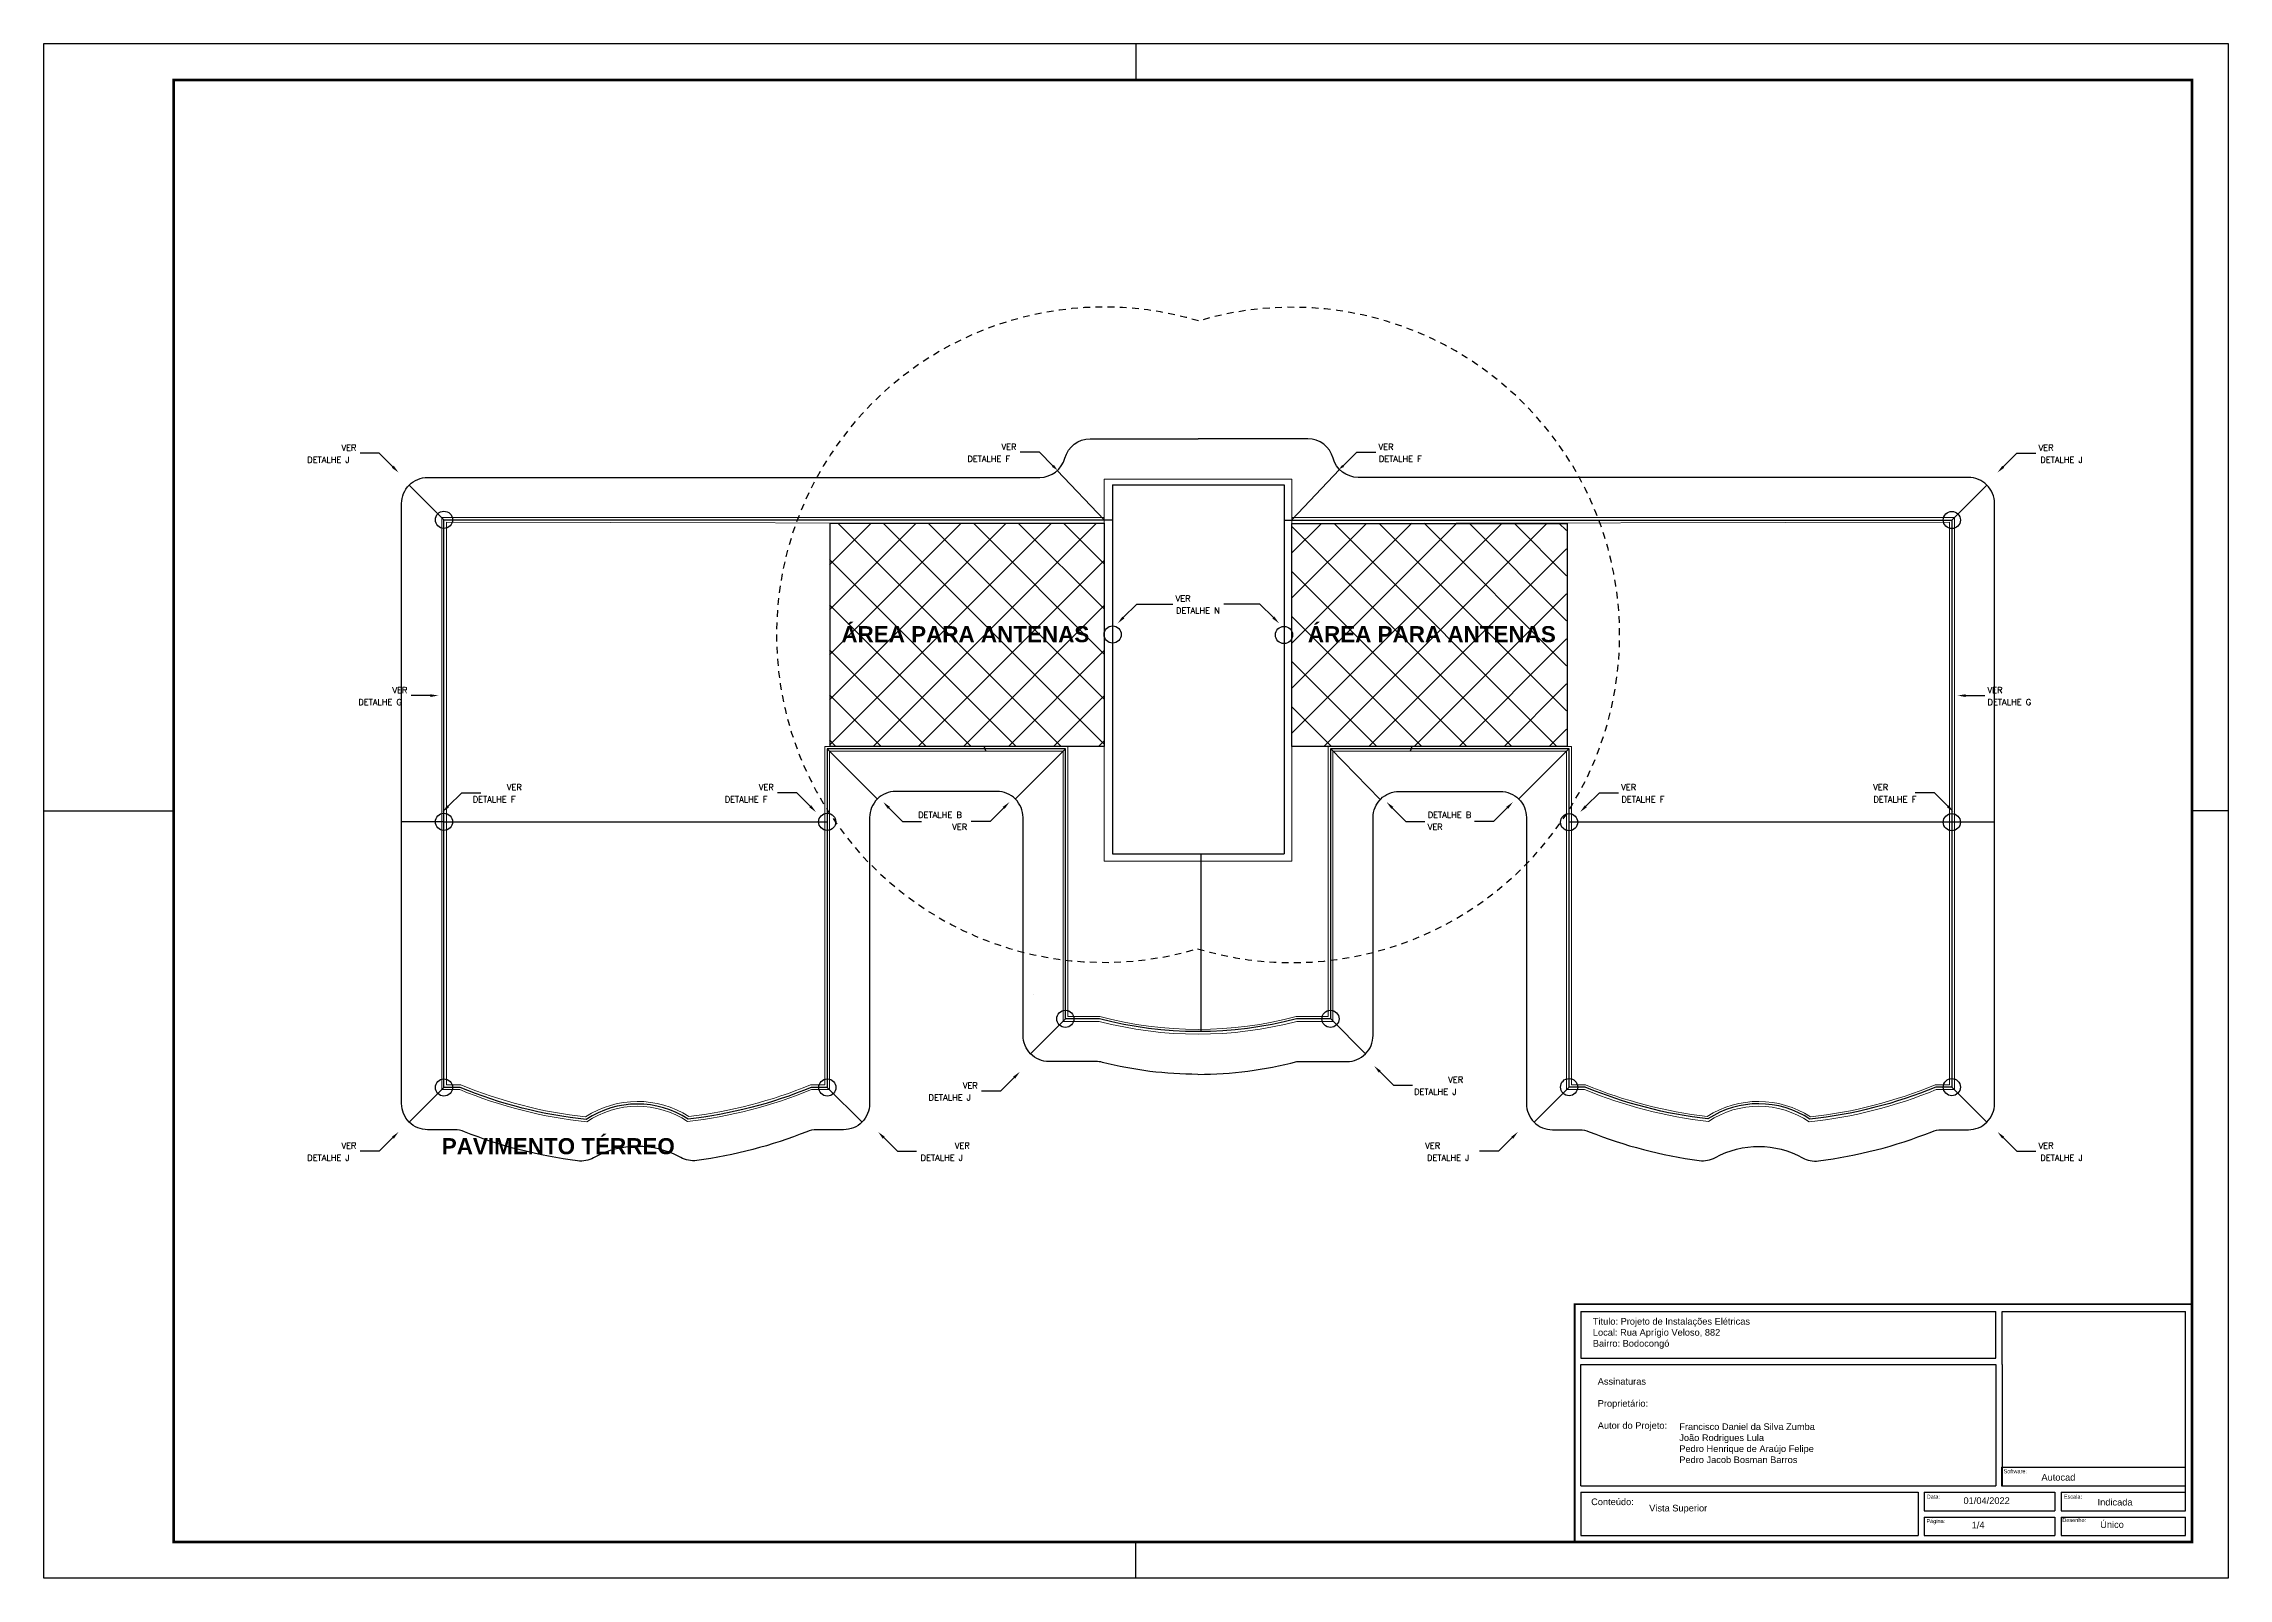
# Paper-space layout 'Layout1' of a CAD drawing. Header units: millimetres. Extents: x 10 to 252, y 17 to 187.
import ezdxf
from ezdxf.enums import TextEntityAlignment as Align

# ---------------------------------------------------------------- set-up
doc = ezdxf.new("R2010")
doc.units = ezdxf.units.MM
doc.linetypes.add('JIS_02_0.7', pattern=[1.35, 0.75, -0.6])
doc.layers.get('0').update_dxf_attribs({"lineweight": 25})
for name, color, linetype in [('2', 2, 'Continuous'), ('Anel Captação', 3, 'Continuous'), ('C02', 42, 'Continuous'), ('NOTA', 3, 'Continuous'), ('TEXTO2', 7, 'Continuous'), ('Área protegida', 250, 'JIS_02_0.7')]:
    doc.layers.add(name, color=color, linetype=linetype)
for name, color, linetype, lineweight in [('aterramento', 4, 'Continuous', 25), ('C-Paredes-Acessorios', 20, 'Continuous', 5), ('C-Texto', 4, 'Continuous', 9), ('Captores', 3, 'Continuous', 25), ('Descida', 5, 'Continuous', 25)]:
    doc.layers.add(name, color=color, linetype=linetype, lineweight=lineweight)
doc.styles.add('80CL', font='romans.shx', dxfattribs={"height": 2})
doc.styles.add('BOLD', font='arialbd.ttf')
doc.styles.get("Standard").update_dxf_attribs({"font": 'arial.ttf'})

psp = doc.layouts.get("Layout1")

# ---------------------------------------------------------------- hatches: boundary and pattern name
h = psp.add_hatch()
h.set_pattern_fill('ANSI37', color=256, scale=1.110142, angle=270)
h.set_pattern_definition([(315, (-8267.108, 20038.492), (2.4923394, 2.4923394), []), (45, (-8267.108, 20038.492), (-2.4923394, 2.4923394), [])])
h.paths.add_polyline_path([(148.06, 133.97), (148.06, 109.32), (152.05, 109.32), (178.43, 109.32), (178.43, 134.02)])
h.paths.add_polyline_path([(96.9, 134.02), (96.9, 109.32), (123.28, 109.32), (127.28, 109.32), (127.28, 133.97)])

# ---------------------------------------------------------------- linework, layer by layer
for p, q in [((9.98, 17.3), (9.98, 187.04)), ((9.98, 187.04), (251.63, 187.04)), ((130.8, 187.04), (130.8, 183.01)), ((251.63, 187.04), (251.63, 17.3)), ((9.98, 102.17), (24.36, 102.17)), ((251.63, 102.17), (247.6, 102.17)), ((130.8, 17.3), (130.8, 21.33)), ((251.63, 17.3), (9.98, 17.3))]:
    psp.add_line(p, q)
at = {"const_width": 0.288}
psp.add_lwpolyline([(24.36, 21.33), (24.36, 183.01), (247.6, 183.01), (247.6, 21.33)], close=True, dxfattribs=at)
for points in [[(96.98, 134.02), (127.28, 134.02), (127.28, 109.32), (96.98, 109.32)], [(148.06, 133.97), (178.51, 133.97), (178.51, 109.32), (148.06, 109.32)]]:
    psp.add_lwpolyline(points, close=True)
at = {"const_width": 0.192}
psp.add_lwpolyline([(179.33, 47.63), (179.33, 21.33), (247.6, 21.33), (247.6, 47.63), (179.33, 47.63)], dxfattribs=at)
for points in [[(180.02, 41.64), (225.92, 41.64), (225.92, 46.8)], [(180.02, 46.8), (180.02, 41.64)], [(180.02, 46.8), (225.92, 46.8)], [(226.6, 40.95), (226.6, 46.8)], [(226.6, 46.8), (246.91, 46.8)], [(246.91, 25.55), (246.91, 46.8)], [(180.02, 27.53), (180.02, 40.95), (225.92, 40.95), (225.92, 27.53)], [(226.6, 40.95), (226.6, 27.54), (246.89, 27.54)], [(226.56, 29.59), (226.56, 27.53)], [(226.56, 29.59), (246.91, 29.59)], [(180.02, 27.53), (225.92, 27.53)], [(180.02, 26.84), (217.31, 26.84)], [(180.02, 26.84), (180.02, 22.02), (217.31, 22.02)], [(217.31, 26.84), (217.31, 22.02)], [(218, 26.84), (218, 24.77)], [(218, 26.84), (232.46, 26.84)], [(226.56, 27.53), (246.91, 27.52)], [(232.46, 26.84), (232.46, 24.77)], [(233.15, 26.84), (233.15, 24.77)], [(233.15, 26.84), (246.91, 26.84)], [(246.91, 24.77), (246.91, 26.84)], [(218, 24.77), (232.46, 24.77)], [(233.15, 24.77), (246.91, 24.77)], [(218, 24.08), (218, 22.02)], [(218, 24.08), (232.46, 24.08)], [(218, 22.02), (232.46, 22.02)], [(232.46, 24.08), (232.46, 22.02)], [(233.15, 24.08), (233.15, 22.02)], [(233.15, 24.08), (246.91, 24.08)], [(233.15, 22.02), (246.91, 22.02), (246.91, 24.08)]]:
    psp.add_lwpolyline(points)
at = {"layer": '2', "color": 2}
psp.add_line((137.96, 97.43), (137.96, 77.76), dxfattribs=at)
at = {"layer": 'Anel Captação', "color": 2}
for p, q in [((128.22, 138.23), (128.22, 97.43)), ((128.22, 138.23), (147.18, 138.23)), ((147.18, 138.23), (147.18, 97.43)), ((54.25, 100.97), (96.65, 100.97)), ((178.71, 100.97), (221.05, 100.97)), ((128.22, 97.43), (147.18, 97.43))]:
    psp.add_line(p, q, dxfattribs=at)
psp.add_lwpolyline([(147.18, 134.35), (221.05, 134.35), (221.05, 71.63), (219.27, 71.63, -0.071064), (205.35, 68.08, 0.300405), (194.06, 68.11, -0.069366), (180.48, 71.63), (178.71, 71.63), (178.71, 109.06), (152.31, 109.06), (152.31, 79.18), (148.55, 79.18, -0.130101), (126.78, 79.18), (122.99, 79.18), (122.99, 109.03), (96.66, 109.03), (96.66, 71.59), (94.86, 71.59, -0.069395), (81.26, 68.08, 0.301079), (69.99, 68.04, -0.071092), (56.05, 71.59), (54.25, 71.59), (54.25, 134.38), (128.22, 134.38)], format="xyb", dxfattribs=at)
at = {"layer": 'aterramento'}
for points in [[(137.65, 73.04, -0.062373), (127.09, 74.37, 0.062476), (126.37, 74.46), (121.19, 74.46, -0.414214), (118.31, 77.35), (118.31, 101.45, 0.414214), (115.42, 104.34), (104.23, 104.34, 0.414214), (101.34, 101.45), (101.34, 69.8, -0.414214), (98.45, 66.91), (95.47, 66.91, 0.095264), (94.4, 66.7, -0.061843), (82.22, 63.51, -0.160053), (80.45, 63.84, 0.258197), (70.8, 63.81, -0.160053), (69.03, 63.47, -0.063539), (56.51, 66.7, 0.095264), (55.44, 66.91), (52.45, 66.91, -0.414214), (49.57, 69.8), (49.57, 136.18, -0.414214), (52.45, 139.07), (120.15, 139.07, 0.338474), (122.94, 141.2, -0.338474), (125.72, 143.33), (137.67, 143.33)], [(137.68, 73.04, 0.064463), (148.59, 74.46), (154.14, 74.46, 0.414214), (157.03, 77.35), (157.03, 101.45, -0.414214), (159.92, 104.34), (171.1, 104.34, -0.414214), (173.99, 101.45), (173.99, 69.8, 0.414214), (176.88, 66.91), (179.87, 66.91, -0.095264), (180.94, 66.7, 0.061843), (193.11, 63.51, 0.160053), (194.89, 63.84, -0.258197), (204.53, 63.81, 0.160053), (206.3, 63.47, 0.063539), (218.82, 66.7, -0.095264), (219.89, 66.91), (222.88, 66.91, 0.414214), (225.77, 69.8), (225.77, 136.18, 0.414214), (222.88, 139.07), (155.39, 139.07, -0.338474), (152.6, 141.2, 0.338474), (149.81, 143.33), (137.67, 143.33)]]:
    psp.add_lwpolyline(points, format="xyb", dxfattribs=at)
at = {"layer": 'C-Paredes-Acessorios'}
for p, q in [((127.28, 138.89), (127.28, 96.62)), ((127.28, 138.89), (148.06, 138.89)), ((148.06, 138.89), (148.06, 96.62)), ((54.01, 71.35), (54.01, 134.63)), ((54.01, 134.63), (127.28, 134.63)), ((122.75, 108.78), (96.9, 108.78)), ((96.9, 108.78), (96.9, 71.35)), ((122.75, 78.9), (122.75, 108.78)), ((127.28, 96.62), (148.06, 96.62)), ((119.46, 81.88), (119.46, 81.88)), ((122.75, 78.9), (122.75, 78.9)), ((56, 71.35), (54.01, 71.35)), ((96.9, 71.35), (94.9, 71.35))]:
    psp.add_line(p, q, dxfattribs=at)
at = {"layer": 'C-Paredes-Acessorios', "lineweight": 15}
psp.add_lwpolyline([(148.06, 133.97), (220.79, 134.1), (220.79, 71.88), (219.22, 71.88, -0.07086), (205.41, 68.34, 0.295586), (194, 68.38, -0.069162), (180.53, 71.88), (178.96, 71.88), (178.96, 109.32), (152.05, 109.32), (152.05, 79.43), (148.52, 79.43, -0.130499), (126.81, 79.43), (123.28, 79.43), (123.28, 109.32), (96.37, 109.32), (96.37, 71.88), (94.8, 71.88, -0.069162), (81.33, 68.38, 0.295586), (69.92, 68.34, -0.07086), (56.11, 71.88), (54.54, 71.88), (54.54, 134.1), (127.28, 133.97)], format="xyb", dxfattribs=at)
at = {"layer": 'C-Paredes-Acessorios'}
psp.add_lwpolyline([(148.06, 134.63), (221.33, 134.63), (221.33, 71.35), (219.33, 71.35, -0.071292), (205.28, 67.79, 0.305883), (194.13, 67.83, -0.069595), (180.43, 71.35), (178.43, 71.35), (178.43, 108.78), (152.59, 108.78), (152.59, 78.9), (148.59, 78.9, -0.129671), (126.74, 78.9), (122.75, 78.9)], format="xyb", dxfattribs=at)
for centre, radius, start, end in [((75.45, 118.58), 51.08, 247.618, 263.9293), ((75.45, 118.58), 51.08, 276.4578, 292.382), ((75.65, 59.55), 9.96, 56.1777, 124.2095)]:
    psp.add_arc(centre, radius, start, end, dxfattribs=at)
at = {"layer": 'C02'}
for p, q in [((47.1, 141.74), (44.98, 141.74)), ((48.6, 140.24), (47.1, 141.74)), ((120.12, 141.84), (118, 141.84)), ((121.61, 140.34), (120.12, 141.84)), ((153.72, 140.34), (155.22, 141.84)), ((155.22, 141.84), (157.34, 141.84)), ((226.73, 140.24), (228.23, 141.74)), ((228.23, 141.74), (230.35, 141.74)), ((129.4, 123.56), (130.9, 125.06)), ((130.9, 125.06), (134.89, 125.06)), ((144.5, 125.06), (140.51, 125.06)), ((146, 123.56), (144.5, 125.06)), ((52.75, 114.93), (50.63, 114.93)), ((222.58, 114.93), (224.7, 114.93)), ((54.72, 102.69), (56.22, 104.19)), ((56.22, 104.19), (58.33, 104.19)), ((93.27, 104.19), (91.16, 104.19)), ((94.77, 102.69), (93.27, 104.19)), ((180.56, 102.69), (182.06, 104.19)), ((182.06, 104.19), (184.18, 104.19)), ((219.12, 104.19), (217, 104.19)), ((220.61, 102.69), (219.12, 104.19)), ((103.47, 102.52), (104.97, 101.02)), ((116.18, 102.52), (114.68, 101.02)), ((159.15, 102.52), (160.65, 101.02)), ((171.86, 102.52), (170.36, 101.02)), ((104.97, 101.02), (107.09, 101.02)), ((114.68, 101.02), (112.56, 101.02)), ((160.65, 101.02), (162.77, 101.02)), ((170.36, 101.02), (168.25, 101.02)), ((117.33, 72.69), (115.83, 71.19)), ((157.78, 73.34), (159.27, 71.84)), ((115.83, 71.19), (113.71, 71.19)), ((159.27, 71.84), (161.39, 71.84)), ((48.6, 66.04), (47.1, 64.54)), ((102.91, 66.04), (104.41, 64.54)), ((172.42, 66.04), (170.92, 64.54)), ((226.73, 66.04), (228.23, 64.54)), ((47.1, 64.54), (44.98, 64.54)), ((104.41, 64.54), (106.53, 64.54)), ((170.92, 64.54), (168.81, 64.54)), ((228.23, 64.54), (230.35, 64.54))]:
    psp.add_line(p, q, dxfattribs=at)
for points in [[(48.49, 140.13), (48.71, 140.35), (49.23, 139.6)], [(121.51, 140.23), (121.72, 140.45), (122.13, 139.86)], [(153.83, 140.23), (153.61, 140.45), (153.28, 139.98)], [(226.84, 140.13), (226.63, 140.35), (226.1, 139.6)], [(129.51, 123.46), (129.3, 123.67), (128.77, 122.92)], [(145.9, 123.46), (146.11, 123.67), (146.64, 122.92)], [(52.75, 115.08), (52.75, 114.78), (53.65, 114.94)], [(222.58, 115.08), (222.58, 114.78), (221.68, 114.94)], [(54.82, 102.58), (54.61, 102.79), (54.08, 102.05)], [(94.67, 102.58), (94.88, 102.79), (95.41, 102.05)], [(103.58, 102.63), (103.36, 102.41), (102.84, 103.16)], [(116.07, 102.63), (116.28, 102.41), (116.81, 103.16)], [(159.26, 102.63), (159.05, 102.41), (158.52, 103.16)], [(171.76, 102.63), (171.97, 102.41), (172.5, 103.16)], [(180.67, 102.58), (180.45, 102.79), (179.93, 102.05)], [(220.51, 102.58), (220.72, 102.79), (221.25, 102.05)], [(117.22, 72.79), (117.44, 72.58), (117.96, 73.33)], [(157.88, 73.44), (157.67, 73.23), (157.14, 73.98)], [(48.49, 66.14), (48.71, 65.93), (49.23, 66.67)], [(103.02, 66.14), (102.8, 65.93), (102.28, 66.67)], [(172.31, 66.14), (172.53, 65.93), (173.05, 66.67)], [(226.84, 66.14), (226.63, 65.93), (226.1, 66.67)]]:
    psp.add_solid(points, dxfattribs=at)
at = {"layer": 'Captores', "color": 2}
for centre in [(54.25, 134.38), (221.05, 134.35), (128.22, 121.69), (147.18, 121.64), (54.25, 100.97), (96.65, 100.97), (178.71, 100.93), (221.05, 100.93), (122.99, 79.18), (152.31, 79.18), (54.25, 71.59), (96.66, 71.59), (178.71, 71.63), (221.05, 71.63)]:
    psp.add_circle(centre, 0.95, dxfattribs=at)
at = {"layer": 'Descida', "color": 2}
for p, q in [((54.25, 134.38), (50.41, 138.22)), ((127.28, 134.38), (122.09, 139.82)), ((148.06, 134.38), (153.32, 139.94)), ((221.08, 134.38), (224.92, 138.22)), ((96.66, 109.03), (102.19, 103.5)), ((117.46, 103.5), (122.99, 109.03)), ((157.81, 103.43), (152.34, 109.03)), ((178.67, 109.03), (173.14, 103.5)), ((54.25, 100.97), (49.57, 100.97)), ((221.08, 100.97), (225.77, 100.97)), ((122.99, 79.18), (119.15, 75.31)), ((152.34, 79.18), (156.18, 75.31)), ((54.25, 71.59), (50.41, 67.76)), ((96.66, 71.59), (100.5, 67.76)), ((178.67, 71.59), (174.84, 67.76)), ((221.08, 71.59), (224.92, 67.76))]:
    psp.add_line(p, q, dxfattribs=at)
at = {"layer": 'Área protegida', "color": 2}
for centre, start, end in [((127.28, 121.67), 73.2618, 286.5906), ((148.06, 121.64), 253.2618, 106.5906), ((148.06, 121.64), 199.8853, 200.7839), ((127.28, 121.67), 339.1708, 340.0697)]:
    psp.add_arc(centre, 36.24, start, end, dxfattribs=at)

# ---------------------------------------------------------------- texts
at = {"layer": 'C-Texto', "style": 'BOLD'}
for s, p in [('ÁREA PARA ANTENAS', (98.21, 120.84)), ('ÁREA PARA ANTENAS', (149.81, 120.84)), ('PAVIMENTO TÉRREO', (54.01, 64.21))]:
    psp.add_text(s, height=1.7762, dxfattribs=at).set_placement(p)
at = {"layer": 'NOTA', "style": '80CL'}
for s, p in [('VER', (42.91, 142.35)), ('VER', (115.92, 142.45)), ('VER', (157.64, 142.45)), ('VER', (230.65, 142.35)), ('DETALHE J', (39.13, 141.02)), ('DETALHE F', (112.15, 141.12)), ('DETALHE F', (157.67, 141.12)), ('DETALHE J', (230.84, 141.02)), ('VER', (135.19, 125.67)), ('DETALHE N', (135.23, 124.34)), ('DETALHE G', (44.78, 114.21)), ('VER', (48.55, 115.54)), ('VER', (225, 115.54)), ('DETALHE G', (225, 114.21)), ('VER', (61.21, 104.8)), ('VER', (89.08, 104.8)), ('VER', (184.48, 104.8)), ('VER', (212.35, 104.8)), ('DETALHE F', (57.44, 103.46)), ('DETALHE F', (85.31, 103.46)), ('DETALHE B', (106.71, 101.74)), ('DETALHE B', (163.07, 101.74)), ('DETALHE F', (184.51, 103.46)), ('DETALHE F', (212.38, 103.46)), ('VER', (110.48, 100.41)), ('VER', (163.07, 100.41)), ('VER', (165.34, 72.45)), ('DETALHE J', (107.86, 70.47)), ('VER', (111.64, 71.8)), ('DETALHE J', (161.57, 71.12)), ('VER', (42.91, 65.15)), ('VER', (110.76, 65.15)), ('VER', (162.8, 65.15)), ('VER', (230.65, 65.15)), ('DETALHE J', (39.13, 63.82)), ('DETALHE J', (106.98, 63.82)), ('DETALHE J', (162.99, 63.82)), ('DETALHE J', (230.84, 63.82))]:
    psp.add_text(s, height=0.666, dxfattribs=at).set_placement(p, align=Align.MIDDLE_LEFT)
at = {"layer": 'TEXTO2', "attachment_point": 1}
for s, width, heights, insert, char_height in [('Titulo: Projeto de Instalações Elétricas \\PLocal: Rua Aprígio Veloso, 882\\PBairro: Bodocongó ', 19.6602, [0], (181.34, 46.09), 0.7317), ('Assinaturas\\P\\PProprietário:\\P\\PAutor do Projeto:', 9.0724, [0], (181.88, 39.45), 0.7317), ('Francisco Daniel da Silva Zumba\\PJoão Rodrigues Lula \\PPedro Henrique de Araújo Felipe \\PPedro Jacob Bosman Barros ', 23.8797, [0], (190.9, 34.44), 0.7317), ('Software:', 4.1619, [0], (226.77, 29.36), 0.439), ('Autocad', 5.4671, [0], (230.96, 28.84), 0.732), ('Conteúdo:', 10.7521, [0], (181.15, 26.13), 0.732), ('Vista Superior', 27.9453, [0], (187.57, 25.43), 0.7317), ('Data:', 3.1358, [0.44], (218.27, 26.55), 0.439), ('01/04/2022', 5.902, [0], (222.34, 26.26), 0.732), ('Escala:', 4.5458, [0], (233.44, 26.55), 0.439), ('Indicada', 4.3762, [0], (237.17, 26.09), 0.732), ('Página:', 5.2841, [0], (218.24, 23.85), 0.439), ('1/4', 3.2488, [0], (223.24, 23.55), 0.732), ('Desenho:', 4.2349, [0], (233.27, 23.96), 0.439), ('Único', 4.0812, [0], (237.46, 23.61), 0.732)]:
    psp.add_mtext_dynamic_manual_height_columns(s, width=width, gutter_width=3.66, heights=heights, dxfattribs=dict(at, insert=insert, char_height=char_height))

doc.saveas('drawing.dxf')
